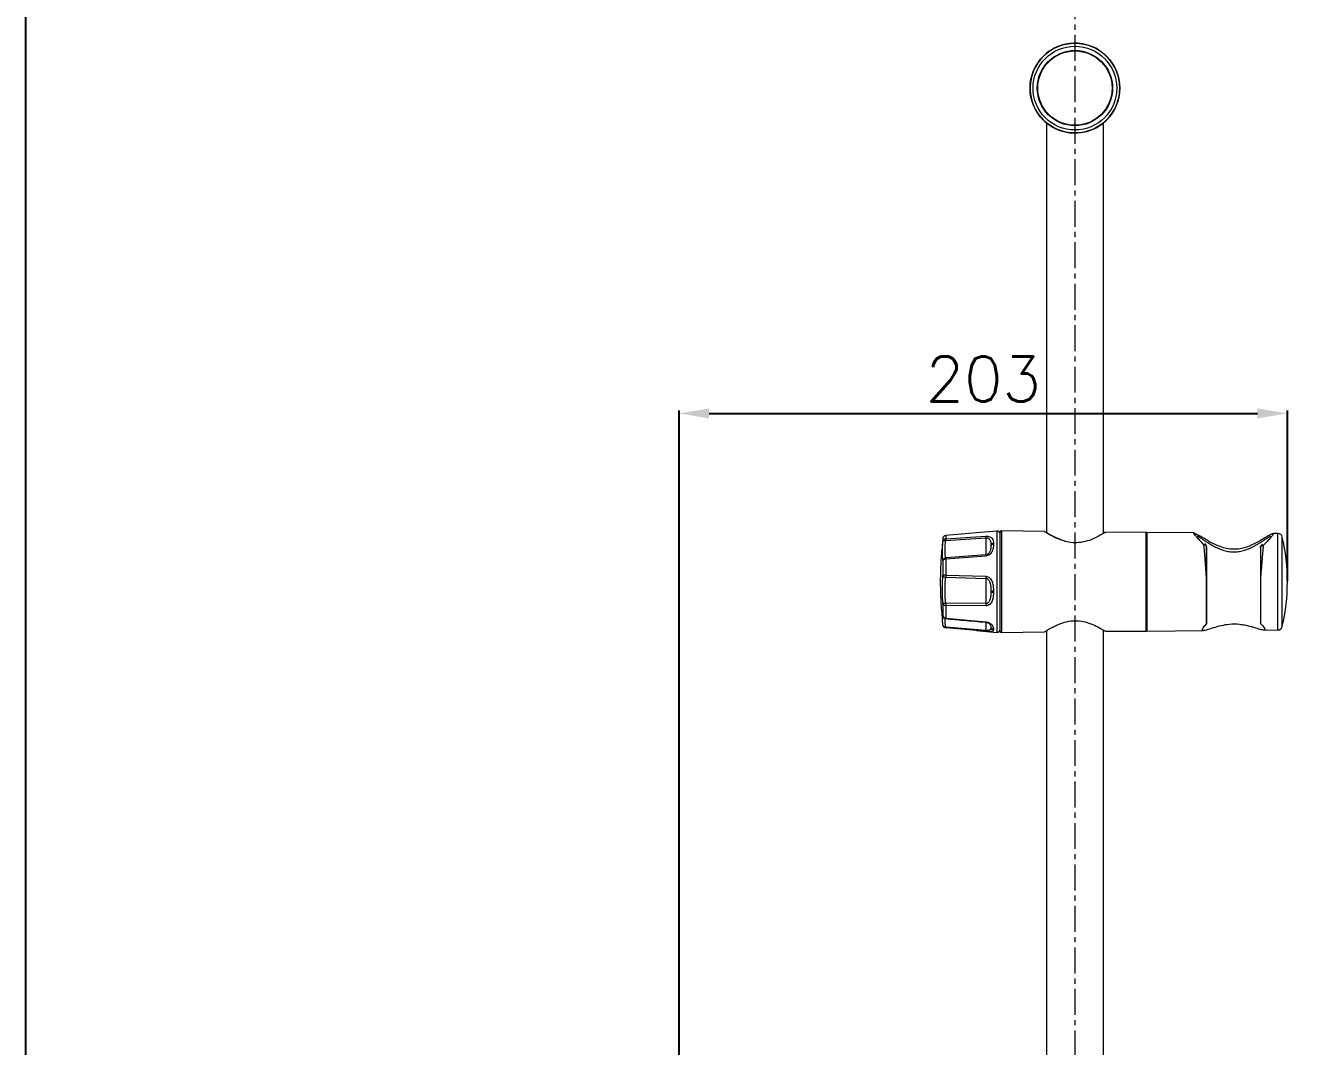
# Model space of a CAD drawing. Extents: x 379 to 1219, y -211 to 977.
# Drawn here: x 379 to 804.1, y 383.2 to 724.4 of the extents above; entities that cross this region are included whole.
import ezdxf

# ---------------------------------------------------------------- set-up
doc = ezdxf.new("R2010")
doc.units = 0
doc.header["$LTSCALE"] = 23.1
doc.header["$MEASUREMENT"] = 0
doc.linetypes.add('CENTER', pattern=[0.6, 0.375, -0.075, 0.075, -0.075])
doc.layers.get('0').update_dxf_attribs({"linetype": 'CONTINUOUS'})
doc.layers.get('Defpoints').update_dxf_attribs({"linetype": 'CONTINUOUS'})
doc.styles.get("Standard").update_dxf_attribs({"font": 'txt.shx', "bigfont": 'whgtxt.shx'})
doc.dimstyles.get("Standard").update_dxf_attribs({"dimtxt": 2.5, "dimasz": 0.18, "dimexe": 0.18, "dimexo": 0.0625, "dimgap": 0.09, "dimtad": 0, "dimtih": 1, "dimtoh": 1, "dimdec": 4, "dimzin": 0, "dimdsep": 46, "dimtxsty": 'Standard', "dimcen": 0.09, "dimadec": 0, "dimazin": 0, "dimtp": 0.001, "dimtm": 0.001, "dimtfac": 1, "dimtdec": 4, "dimtofl": 0, "dimtmove": 0, "dimatfit": 0, "dimfxl": 0, "dimtolj": 1, "dimtzin": 0, "dimarcsym": 0})

# ---------------------------------------------------------------- blocks, each defined once
blk = doc.blocks.new('*D92')
at = {"color": 2, "lineweight": -2, "transparency": 16777216}
for p, q in [((597.42, 113.93), (597.42, 595.77)), ((800.69, 538.81), (800.69, 595.77)), ((607.42, 594.77), (790.69, 594.77))]:
    blk.add_line(p, q, dxfattribs=at)
at = {"color": 2, "transparency": 16777216}
for points in [[(607.42, 596.43), (607.42, 593.1), (597.42, 594.77)], [(790.69, 596.43), (790.69, 593.1), (800.69, 594.77)]]:
    blk.add_solid(points, dxfattribs=at)
at = {"layer": 'Defpoints', "color": 0, "transparency": 16777216}
for p in [(800.69, 594.77), (800.69, 538.51), (597.42, 113.63)]:
    blk.add_point(p, dxfattribs=at)
at = {"color": 2, "transparency": 16777216, "insert": (699.06, 606.27), "char_height": 15, "attachment_point": 5}
blk.add_mtext('\\A1;203', dxfattribs=at)

msp = doc.modelspace()

# ---------------------------------------------------------------- linework, layer by layer
at = {"color": 1, "linetype": 'CENTER', "lineweight": 0}
msp.add_line((729.69, 845.98), (729.69, -30.16), dxfattribs=at)
at = {"color": 7, "linetype": 'Continuous', "lineweight": 15}
for p, q in [((737.63, 716.17), (737.61, 716.19)), ((737.62, 716.18), (737.61, 716.19)), ((739.54, 714.76), (739.52, 714.78)), ((739.54, 714.76), (739.53, 714.77)), ((720.14, 691.88), (720.14, 554.94)), ((736.63, 690.17), (736.97, 690.33)), ((739.24, 554.68), (739.24, 691.88)), ((685.59, 553.05), (685.59, 552.01)), ((696.77, 554.82), (686.5, 553.92)), ((686.5, 553.92), (686.5, 552.82)), ((686.5, 552.82), (699.87, 553.71)), ((686.5, 552.31), (699.87, 553.18)), ((703.61, 555.42), (696.78, 554.82)), ((699.87, 553.18), (699.87, 547.5)), ((704.69, 522.02), (704.69, 555.01)), ((719.68, 555.26), (705.2, 555.51)), ((705.2, 555.51), (705.2, 521.52)), ((723.69, 553.05), (723.53, 553.12)), ((723.7, 553.05), (723.69, 553.05)), ((753.5, 555.02), (739.73, 555.06)), ((753.5, 538.51), (753.5, 555.02)), ((769.38, 554.88), (753.69, 555.01)), ((753.69, 555.01), (753.69, 522.04)), ((797.53, 554.63), (796.01, 554.64)), ((701.6, 550.77), (701.6, 550.48)), ((702.46, 551.3), (702.46, 550.99)), ((773.44, 550.86), (773.05, 551.24)), ((773.68, 550.31), (773.68, 550.37)), ((773.69, 550.23), (773.69, 524.62)), ((791.71, 550.16), (791.71, 550.1)), ((791.71, 550.09), (791.71, 550.01)), ((792.34, 551.03), (791.94, 550.63)), ((685.59, 545.61), (685.59, 540.59)), ((699.87, 547.5), (686.5, 546.5)), ((699.87, 547.05), (686.5, 546.04)), ((686.5, 546.04), (686.5, 540.71)), ((686.5, 540.71), (699.87, 540.36)), ((686.5, 540), (699.87, 539.65)), ((699.87, 539.65), (699.87, 531.22)), ((753.5, 522.01), (753.5, 538.51)), ((791.69, 539.35), (791.69, 524.82)), ((701.6, 535.58), (701.6, 535.15)), ((702.46, 535.46), (702.46, 535)), ((685.59, 531.08), (685.59, 527.09)), ((699.87, 531.22), (686.5, 531.35)), ((686.5, 530.63), (686.5, 526.4)), ((699.87, 530.48), (686.5, 530.63)), ((685.59, 527.09), (685.61, 526.99)), ((685.61, 523.91), (685.59, 523.98)), ((686.41, 526.18), (686.43, 526.19)), ((686.5, 526.4), (686.49, 526.24)), ((686.49, 523.16), (686.5, 523.11)), ((686.5, 526.4), (699.87, 525.17)), ((699.87, 522.23), (686.5, 523.37)), ((696.77, 522.21), (686.5, 523.11)), ((701.24, 524.33), (701.3, 524.26)), ((701.6, 523.32), (701.6, 523.18)), ((696.78, 522.21), (703.61, 521.61)), ((702.46, 522.68), (702.46, 522.6)), ((702.46, 522.6), (702.46, 522.52)), ((705.2, 521.52), (719.55, 521.76)), ((720.14, 522.14), (720.14, 137.85)), ((739.24, 137.79), (739.24, 522.35)), ((739.84, 521.97), (753.5, 522.01)), ((753.69, 522.01), (772.67, 522.18)), ((753.69, 522.04), (753.69, 522.01)), ((792.66, 522.35), (797.53, 522.4))]:
    msp.add_line(p, q, dxfattribs=at)
at = {"color": 8, "linetype": 'Continuous', "lineweight": 15}
for p, q in [((703.61, 555.42), (703.61, 522.5)), ((797.53, 539.34), (797.53, 554.63)), ((798.98, 539.28), (798.98, 553.47)), ((773.69, 539.35), (773.69, 542.52)), ((797.53, 522.4), (797.53, 539.34)), ((798.98, 523.56), (798.98, 539.28)), ((686.49, 526.24), (686.49, 526.2)), ((699.87, 524.99), (699.87, 522.23)), ((699.87, 521.94), (696.77, 522.21)), ((703.61, 522.5), (703.61, 521.61))]:
    msp.add_line(p, q, dxfattribs=at)
msp.add_lwpolyline([(378.97, -210.78), (1218.97, -210.78), (1218.97, 977.22), (378.97, 977.22)], close=True)
at = {"color": 7, "linetype": 'Continuous', "lineweight": 15, "flags": 128}
for points in [[(773.69, 524.62), (773.69, 525.89), (773.69, 527.38), (773.69, 529.07), (773.69, 530.93), (773.69, 532.93), (773.69, 535.02), (773.69, 537.18), (773.69, 539.35)], [(699.86, 524.98), (699.86, 524.98), (699.87, 524.98), (699.87, 524.99)]]:
    msp.add_lwpolyline(points, dxfattribs=at)
at = {"color": 7, "linetype": 'Continuous', "lineweight": 15}
for radius in [15, 14.99, 13.99, 12.58, 12.42]:
    msp.add_circle((729.69, 703.45), radius, dxfattribs=at)
for centre, radius, start, end in [((729.69, 703.45), 15, 58.139, 258.5551), ((729.69, 703.45), 15, 58.139, 48.9713), ((729.69, 703.45), 15, 258.5551, 48.9713), ((737.51, 716.02), 0.2, 55.1822, 58.139), ((739.41, 714.61), 0.2, 48.9713, 51.9281), ((686.58, 552.92), 1, 94.9977, 172.9285), ((686.55, 551.85), 0.97, 93.0507, 170.6407), ((704.9, 553.44), 5.04, 176.9844, 183.0156), ((703.69, 554.42), 1, 0, 95), ((705.19, 555.01), 0.5, 89.42, 180), ((753.49, 554.82), 0.2, 0, 89.42), ((797.52, 553.13), 1.5, 13.094, 89.5), ((734.67, 538.51), 66.02, 0, 13.094), ((702.48, 550.3), 0.997, 91.0017, 152.1535), ((702.45, 550.01), 0.979, 89.4595, 150.8435), ((686.39, 545.09), 0.949, 83.3885, 147.0396), ((703.37, 547.28), 3.51, 176.3411, 183.6589), ((686.33, 538.56), 2.16, 85.6019, 110.0578), ((709.32, 540.01), 9.46, 177.8284, 182.1716), ((734.67, 538.51), 66.02, 346.906, 0), ((702.33, 537.84), 2.38, 252.0569, 273.1565), ((702.39, 537.09), 2.1, 247.7059, 271.8704), ((686.39, 531.56), 0.937, 211.1367, 276.3217), ((709.91, 530.85), 10.05, 177.8955, 182.1045), ((686.49, 527.33), 0.925, 194.9669, 270.7071), ((686.58, 524.1), 1, 187.0704, 265.0024), ((702.52, 523.66), 0.984, 200.165, 266.5053), ((702.53, 523.52), 0.996, 199.7204, 265.7332), ((797.52, 523.9), 1.5, 270.5, 346.906), ((701.15, 522.08), 1.29, 173.5364, 186.4636), ((703.69, 522.6), 1, 265, 0), ((705.19, 522.02), 0.5, 180, 270.58), ((753.49, 522.21), 0.2, 270.58, 0)]:
    msp.add_arc(centre, radius, start, end, dxfattribs=at)
at = {"color": 8, "linetype": 'Continuous', "lineweight": 15}
msp.add_arc((701.63, 525.02), 1.77, 175.1651, 181.2463, dxfattribs=at)
at = {"color": 7, "linetype": 'Continuous', "lineweight": 15}
for points, knots in [([(739.52, 714.78), (739.51, 714.78), (739.48, 714.81), (739.36, 714.91), (739.12, 715.11), (738.82, 715.35), (738.48, 715.59), (738.16, 715.82), (737.88, 716.01), (737.71, 716.12), (737.65, 716.16), (737.63, 716.17)], [0, 0, 0, 0, 0.028247, 0.156544, 0.285719, 0.415589, 0.545284, 0.674848, 0.804074, 0.933013, 1, 1, 1, 1]), ([(719.51, 692.44), (719.5, 692.45), (719.39, 692.54), (719.62, 692.3), (720.13, 691.91), (720.27, 691.81)], [0, 0, 0, 0, 0.071634, 0.743236, 1, 1, 1, 1]), ([(732, 688.69), (732.32, 688.72), (733.62, 688.86), (734.68, 689.29), (735.48, 689.61)], [0, 0, 0, 0, 0.254375, 1, 1, 1, 1]), ([(739.9, 692.46), (739.9, 692.46), (739.91, 692.46), (739.9, 692.46), (739.9, 692.46)], [0, 0, 0, 0, 0.068541, 1, 1, 1, 1]), ([(685.58, 552.9), (685.38, 551.03), (684.94, 547.13), (684.67, 541.18), (684.7, 535.07), (684.94, 529.98), (685.29, 526.95), (685.41, 525.93)], [0, 0, 0, 0, 0.2089982, 0.4349317, 0.6609275, 0.8869861, 1, 1, 1, 1]), ([(686.5, 552.82), (686.49, 552.77), (686.49, 552.7), (686.49, 552.52), (686.49, 552.39), (686.5, 552.31)], [0, 0, 0, 0, 0.395142, 0.671551, 1, 1, 1, 1]), ([(699.87, 553.71), (700.12, 553.71), (700.63, 553.72), (701.26, 553.58), (701.73, 553.34), (702.16, 552.93), (702.41, 552.26), (702.44, 551.62), (702.46, 551.3)], [0, 0, 0, 0, 0.1248805, 0.250035, 0.3685528, 0.500578, 0.7502297, 1, 1, 1, 1]), ([(699.87, 553.18), (699.97, 553.18), (700.17, 553.19), (700.45, 553.14), (700.7, 553.06), (700.96, 552.91), (701.21, 552.67), (701.56, 551.98), (701.58, 551.3), (701.6, 550.77)], [0, 0, 0, 0, 0.062631, 0.125826, 0.186972, 0.251049, 0.369373, 0.501014, 1, 1, 1, 1]), ([(704.69, 523.45), (704.69, 523.81), (704.69, 524.55), (704.69, 526.34), (704.69, 528.64), (704.69, 531.42), (704.69, 534.49), (704.69, 537.66), (704.69, 540.75), (704.69, 543.64), (704.69, 546.37), (704.69, 548.91), (704.69, 551.13), (704.69, 552.89), (704.69, 553.99), (704.69, 554.47), (704.69, 554.38), (704.69, 554.36)], [0, 0, 0, 0, 0.065018, 0.13393, 0.205707, 0.279008, 0.352308, 0.424085, 0.492998, 0.558016, 0.623033, 0.691945, 0.763723, 0.837023, 0.910324, 0.982101, 1, 1, 1, 1]), ([(719.68, 555.18), (719.6, 555.22), (719.52, 555.28), (719.66, 555.18), (719.69, 555.17)], [0, 0, 0, 0, 0.838055, 1, 1, 1, 1]), ([(723.53, 553.12), (723.29, 553.23), (722.58, 553.55), (721.62, 554.07), (720.69, 554.6), (720.06, 554.99), (719.78, 555.16), (719.71, 555.21), (719.71, 555.21), (719.71, 555.21)], [0, 0, 0, 0, 0.103062, 0.308326, 0.511056, 0.706017, 0.89377, 0.984131, 1, 1, 1, 1]), ([(726.41, 552.06), (726.14, 552.14), (725.35, 552.37), (724.42, 552.71), (723.85, 552.98), (723.7, 553.05)], [0, 0, 0, 0, 0.272306, 0.805072, 1, 1, 1, 1]), ([(739.73, 554.98), (739.76, 555), (739.87, 555.07), (739.12, 554.6), (737.59, 553.71), (735.31, 552.6), (733.15, 551.91), (731.06, 551.54), (728.95, 551.48), (727.08, 551.74), (726.31, 552.02), (726.31, 552.02)], [0, 0, 0, 0, 0.052027, 0.201593, 0.357238, 0.533837, 0.681719, 0.726103, 0.862265, 0.998447, 1, 1, 1, 1]), ([(795.71, 554.49), (795.64, 554.48), (795.26, 554.46), (794.45, 553.94), (793.29, 553.24), (791.64, 552.24), (789.84, 551.27), (787.91, 550.39), (785.86, 549.71), (783.68, 549.33), (781.44, 549.39), (779.27, 549.86), (777.22, 550.62), (775.31, 551.54), (773.53, 552.56), (772.04, 553.46), (770.96, 554.06), (770.55, 554.22), (770.41, 554.28)], [0, 0, 0, 0, 0.015541, 0.075287, 0.155877, 0.23282, 0.30559, 0.37413, 0.440335, 0.50551, 0.570368, 0.636239, 0.703851, 0.773032, 0.843914, 0.927573, 0.976789, 1, 1, 1, 1]), ([(795.72, 554.51), (795.82, 554.57), (795.97, 554.65), (796, 554.63), (796, 554.62)], [0, 0, 0, 0, 0.678658, 1, 1, 1, 1]), ([(685.59, 545.61), (685.53, 545.9), (685.41, 546.49), (685.36, 547.97), (685.41, 549.8), (685.53, 551.27), (685.59, 552.01)], [0, 0, 0, 0, 0.249694, 0.499828, 0.74912, 1, 1, 1, 1]), ([(685.59, 552.01), (685.61, 552.06), (685.66, 552.15), (685.87, 552.25), (686.15, 552.31), (686.38, 552.31), (686.5, 552.31)], [0, 0, 0, 0, 0.256822, 0.499998, 0.746013, 1, 1, 1, 1]), ([(686.5, 546.5), (686.44, 546.77), (686.31, 547.3), (686.27, 548.64), (686.31, 550.3), (686.44, 551.64), (686.5, 552.31)], [0, 0, 0, 0, 0.251985, 0.499827, 0.747835, 1, 1, 1, 1]), ([(702.46, 550.99), (702.44, 550.63), (702.41, 549.93), (702.16, 548.92), (701.74, 548.14), (701.26, 547.61), (700.64, 547.19), (700.13, 547.1), (699.87, 547.05)], [0, 0, 0, 0, 0.249501, 0.49895, 0.630754, 0.749047, 0.874247, 1, 1, 1, 1]), ([(701.6, 550.48), (701.58, 549.94), (701.56, 549.25), (701.21, 548.4), (700.96, 548.05), (700.7, 547.81), (700.46, 547.66), (700.17, 547.54), (699.97, 547.51), (699.87, 547.5)], [0, 0, 0, 0, 0.498695, 0.63006, 0.748166, 0.812633, 0.874136, 0.937349, 1, 1, 1, 1]), ([(773.69, 539.35), (773.62, 540.45), (773.47, 542.63), (773.25, 545.72), (773.02, 548.55), (772.87, 550.09), (772.8, 550.85)], [0, 0, 0, 0, 0.249956, 0.499941, 0.749956, 1, 1, 1, 1]), ([(773.69, 550.17), (773.68, 550.26), (773.66, 550.4), (773.55, 550.56), (773.44, 550.67), (773.29, 550.76), (773.08, 550.84), (772.91, 550.85), (772.8, 550.85)], [0, 0, 0, 0, 0.239509, 0.368398, 0.500007, 0.631609, 0.760498, 1, 1, 1, 1]), ([(773.69, 550.23), (773.68, 550.33), (773.66, 550.55), (773.55, 550.77), (773.45, 550.84), (773.45, 550.84)], [0, 0, 0, 0, 0.463953, 0.981496, 1, 1, 1, 1]), ([(773.69, 550.23), (773.69, 550.32), (773.67, 550.46), (773.6, 550.62), (773.54, 550.7), (773.51, 550.73)], [0, 0, 0, 0, 0.4794143, 0.7365656, 1, 1, 1, 1]), ([(773.69, 550.17), (773.69, 550.19), (773.69, 550.22), (773.69, 550.24), (773.69, 550.23), (773.69, 550.23)], [0, 0, 0, 0, 0.596683, 0.816991, 1, 1, 1, 1]), ([(773.69, 542.52), (773.69, 542.52), (773.69, 543.57), (773.69, 545.49), (773.69, 548.13), (773.69, 549.49), (773.69, 550.17)], [0, 0, 0, 0, 0.001766, 0.339122, 0.671931, 1, 1, 1, 1]), ([(791.69, 550.01), (791.7, 550.12), (791.72, 550.34), (791.86, 550.53), (791.94, 550.62)], [0, 0, 0, 0, 0.476778, 1, 1, 1, 1]), ([(792.6, 550.62), (792.53, 549.86), (792.38, 548.35), (792.15, 545.57), (791.92, 542.55), (791.77, 540.41), (791.69, 539.35)], [0, 0, 0, 0, 0.249954, 0.499939, 0.749954, 1, 1, 1, 1]), ([(792.6, 550.62), (792.49, 550.62), (792.31, 550.61), (792.1, 550.53), (791.96, 550.45), (791.84, 550.34), (791.73, 550.17), (791.71, 550.03), (791.69, 549.94)], [0, 0, 0, 0, 0.239259, 0.368232, 0.500001, 0.631764, 0.76074, 1, 1, 1, 1]), ([(791.74, 550.28), (791.74, 550.28), (791.7, 550.2), (791.7, 550.11), (791.69, 550.01)], [0, 0, 0, 0, 0.038806, 1, 1, 1, 1]), ([(791.69, 550.01), (791.69, 550.01), (791.69, 550.02), (791.69, 550), (791.69, 549.97), (791.69, 549.94)], [0, 0, 0, 0, 0.182805, 0.402784, 1, 1, 1, 1]), ([(791.69, 549.94), (791.69, 549.28), (791.69, 547.94), (791.69, 545.36), (791.69, 542.48), (791.69, 540.4), (791.69, 539.35)], [0, 0, 0, 0, 0.244894, 0.493402, 0.745316, 1, 1, 1, 1]), ([(792.6, 550.62), (792.53, 550.66), (792.37, 550.75), (792.14, 550.76), (791.96, 550.68), (791.9, 550.56), (791.87, 550.51)], [0, 0, 0, 0, 0.247278, 0.495242, 0.772234, 1, 1, 1, 1]), ([(686.5, 546.5), (686.39, 546.48), (686.16, 546.43), (685.87, 546.22), (685.66, 545.94), (685.61, 545.72), (685.59, 545.61)], [0, 0, 0, 0, 0.2422503, 0.5000012, 0.7577434, 1, 1, 1, 1]), ([(686.5, 546.5), (686.49, 546.46), (686.49, 546.4), (686.49, 546.23), (686.49, 546.1), (686.5, 546.04)], [0, 0, 0, 0, 0.394676, 0.671194, 1, 1, 1, 1]), ([(685.59, 531.08), (685.53, 531.9), (685.41, 533.54), (685.36, 536.04), (685.41, 538.46), (685.53, 539.88), (685.59, 540.59)], [0, 0, 0, 0, 0.2496936, 0.4998288, 0.7491196, 1, 1, 1, 1]), ([(685.59, 540.59), (685.61, 540.52), (685.66, 540.38), (685.87, 540.2), (686.16, 540.06), (686.39, 540.02), (686.5, 540)], [0, 0, 0, 0, 0.242252, 0.5, 0.75775, 1, 1, 1, 1]), ([(686.5, 531.35), (686.44, 532.11), (686.31, 533.6), (686.27, 535.87), (686.31, 538.06), (686.44, 539.35), (686.5, 540)], [0, 0, 0, 0, 0.251985, 0.499827, 0.747836, 1, 1, 1, 1]), ([(686.5, 540.71), (686.49, 540.63), (686.49, 540.48), (686.49, 540.23), (686.49, 540.08), (686.5, 540)], [0, 0, 0, 0, 0.328813, 0.605328, 1, 1, 1, 1]), ([(699.87, 540.36), (700.12, 540.33), (700.63, 540.25), (701.26, 539.8), (701.73, 539.2), (702.16, 538.26), (702.41, 536.98), (702.44, 535.97), (702.46, 535.46)], [0, 0, 0, 0, 0.12488, 0.250036, 0.368552, 0.500578, 0.75023, 1, 1, 1, 1]), ([(699.87, 539.65), (699.97, 539.64), (700.17, 539.62), (700.45, 539.49), (700.7, 539.31), (700.96, 539.01), (701.21, 538.55), (701.56, 537.39), (701.58, 536.38), (701.6, 535.58)], [0, 0, 0, 0, 0.062631, 0.125827, 0.186971, 0.251049, 0.369372, 0.501014, 1, 1, 1, 1]), ([(701.6, 535.15), (701.58, 534.35), (701.56, 533.34), (701.21, 532.21), (700.96, 531.79), (700.7, 531.51), (700.46, 531.34), (700.17, 531.23), (699.97, 531.22), (699.87, 531.22)], [0, 0, 0, 0, 0.498694, 0.6300591, 0.7481659, 0.8126323, 0.8741354, 0.9373486, 1, 1, 1, 1]), ([(702.46, 535), (702.44, 534.5), (702.41, 533.51), (702.16, 532.31), (701.74, 531.46), (701.26, 530.94), (700.64, 530.55), (700.13, 530.5), (699.87, 530.48)], [0, 0, 0, 0, 0.249502, 0.49895, 0.630755, 0.749048, 0.874248, 1, 1, 1, 1]), ([(685.38, 526.52), (685.38, 526.75), (685.4, 527.2), (685.53, 527.13), (685.59, 527.09)], [0, 0, 0, 0, 0.498414, 1, 1, 1, 1]), ([(686.5, 531.35), (686.38, 531.34), (686.15, 531.31), (685.87, 531.24), (685.66, 531.16), (685.61, 531.1), (685.59, 531.08)], [0, 0, 0, 0, 0.253974, 0.500002, 0.743163, 1, 1, 1, 1]), ([(686.5, 531.35), (686.49, 531.27), (686.49, 531.12), (686.49, 530.87), (686.49, 530.72), (686.5, 530.63)], [0, 0, 0, 0, 0.328464, 0.604861, 1, 1, 1, 1]), ([(685.59, 523.98), (685.56, 524.25), (685.51, 524.74), (685.39, 525.79), (685.38, 526.22), (685.38, 526.52)], [0, 0, 0, 0, 0.271015, 0.49956, 1, 1, 1, 1]), ([(685.61, 526.99), (685.63, 526.89), (685.69, 526.69), (685.9, 526.43), (686.18, 526.25), (686.39, 526.21), (686.5, 526.2)], [0, 0, 0, 0, 0.24333, 0.5, 0.756674, 1, 1, 1, 1]), ([(686.5, 523.37), (686.39, 523.38), (686.18, 523.39), (685.9, 523.51), (685.69, 523.69), (685.63, 523.84), (685.61, 523.91)], [0, 0, 0, 0, 0.243327, 0.5, 0.756677, 1, 1, 1, 1]), ([(686.49, 526.2), (688.51, 526.02), (692.97, 525.62), (697.42, 525.21), (699.86, 524.99)], [0, 0, 0, 0, 0.452433, 1, 1, 1, 1]), ([(686.49, 526.2), (686.49, 526.2), (686.49, 526.18), (686.49, 526.19), (686.5, 526.2)], [0, 0, 0, 0, 0.0984753, 1, 1, 1, 1]), ([(686.5, 523.37), (686.5, 523.32), (686.49, 523.24), (686.49, 523.19), (686.49, 523.16)], [0, 0, 0, 0, 0.499998, 1, 1, 1, 1]), ([(699.86, 524.99), (699.96, 524.97), (700.14, 524.95), (700.49, 524.85), (700.86, 524.68), (701.15, 524.45), (701.26, 524.32), (701.31, 524.25)], [0, 0, 0, 0, 0.1200511, 0.2396244, 0.4812609, 0.7342798, 1, 1, 1, 1]), ([(699.87, 525.17), (700.12, 525.13), (700.63, 525.05), (701.26, 524.74), (701.73, 524.37), (702.16, 523.85), (702.41, 523.23), (702.44, 522.86), (702.46, 522.68)], [0, 0, 0, 0, 0.12488, 0.250035, 0.368552, 0.500577, 0.75023, 1, 1, 1, 1]), ([(701.6, 523.18), (701.58, 522.92), (701.56, 522.6), (701.21, 522.33), (700.96, 522.25), (700.7, 522.21), (700.46, 522.2), (700.17, 522.2), (699.97, 522.22), (699.87, 522.23)], [0, 0, 0, 0, 0.498695, 0.630059, 0.748167, 0.812633, 0.874135, 0.937348, 1, 1, 1, 1]), ([(719.55, 521.77), (719.63, 521.82), (719.79, 521.93), (721.08, 522.73), (722.76, 523.65), (724.58, 524.45), (726.49, 525.11), (728.99, 525.59), (731.85, 525.44), (734.54, 524.72), (736.53, 523.85), (737.96, 523.1), (738.87, 522.57), (739.51, 522.18), (739.82, 521.99), (739.83, 521.98), (739.84, 521.98)], [0, 0, 0, 0, 0.088367, 0.178157, 0.277948, 0.33399, 0.391725, 0.477861, 0.564191, 0.645877, 0.741299, 0.797462, 0.855298, 0.910117, 0.967065, 1, 1, 1, 1]), ([(791.83, 524.5), (792.28, 524.01), (792.94, 523.29), (793.21, 522.69), (793.13, 522.34), (792.42, 522.33), (790.72, 522.83), (788.63, 523.49), (786.52, 523.98), (784.25, 524.33), (781.43, 524.35), (778.38, 523.82), (775.68, 523.03), (773.86, 522.41), (772.83, 522.17), (772.22, 522.17), (772.16, 522.61), (772.77, 523.48), (773.38, 524.12), (773.56, 524.31)], [0, 0, 0, 0, 0.077262, 0.115573, 0.155261, 0.224957, 0.29442, 0.371632, 0.412911, 0.45565, 0.530624, 0.595884, 0.666971, 0.749182, 0.789436, 0.831208, 0.902579, 0.970692, 1, 1, 1, 1]), ([(773.69, 524.62), (773.68, 524.55), (773.67, 524.44), (773.59, 524.34), (773.56, 524.31)], [0, 0, 0, 0, 0.669277, 1, 1, 1, 1]), ([(791.83, 524.5), (791.78, 524.57), (791.7, 524.67), (791.7, 524.78), (791.69, 524.82)], [0, 0, 0, 0, 0.666946, 1, 1, 1, 1]), ([(702.46, 522.52), (702.44, 522.38), (702.41, 522.09), (702.16, 521.9), (701.74, 521.83), (701.26, 521.83), (700.64, 521.87), (700.13, 521.92), (699.87, 521.94)], [0, 0, 0, 0, 0.2495014, 0.4989503, 0.6307543, 0.7490476, 0.8742476, 1, 1, 1, 1])]:
    msp.add_open_spline(points, degree=3, knots=knots, dxfattribs=at)
at = {"color": 8, "linetype": 'Continuous', "lineweight": 15}
for points, knots in [([(726.31, 552.02), (725.4, 552.32), (724.37, 552.66), (722.6, 553.47), (721.33, 554.16), (720.26, 554.81), (719.65, 555.19), (719.67, 555.18), (719.68, 555.18)], [0, 0, 0, 0, 0.238716, 0.272382, 0.551732, 0.697684, 0.849201, 1, 1, 1, 1]), ([(772.8, 550.85), (772.33, 551.34), (771.42, 552.29), (770.39, 553.41), (769.68, 554.23), (769.33, 554.72), (769.28, 554.91), (769.52, 554.84), (769.9, 554.62), (770.28, 554.37), (770.41, 554.28)], [0, 0, 0, 0, 0.161564, 0.312133, 0.453617, 0.588318, 0.707294, 0.825285, 0.937563, 1, 1, 1, 1]), ([(770.54, 553.88), (770.67, 553.8), (770.94, 553.66), (771.61, 553.22), (772.44, 552.66), (773.47, 551.98), (774.75, 551.17), (776.24, 550.33), (777.84, 549.56), (779.5, 548.96), (781.24, 548.56), (783, 548.44), (784.75, 548.62), (786.45, 549.05), (788.07, 549.67), (789.43, 550.34), (790.56, 550.97), (791.49, 551.53), (792.43, 552.12), (793.31, 552.7), (794.09, 553.21), (794.65, 553.56), (795.02, 553.74), (795.06, 553.69), (795.08, 553.66)], [0, 0, 0, 0, 0.042998, 0.088705, 0.13222, 0.175943, 0.228559, 0.283569, 0.332925, 0.382498, 0.430054, 0.476344, 0.522846, 0.570074, 0.619011, 0.668225, 0.703916, 0.73977, 0.775016, 0.822355, 0.866267, 0.911691, 0.95498, 1, 1, 1, 1]), ([(796, 554.62), (796.04, 554.62), (796.13, 554.62), (795.99, 554.38), (795.72, 554.02), (795.38, 553.61), (794.82, 552.97), (793.94, 552.01), (793.06, 551.09), (792.6, 550.62)], [0, 0, 0, 0, 0.106633, 0.2660091, 0.3701804, 0.4772615, 0.5878609, 0.7872087, 1, 1, 1, 1]), ([(772.8, 550.85), (772.87, 550.89), (773.03, 550.97), (773.25, 550.98), (773.39, 550.93), (773.43, 550.87), (773.43, 550.86)], [0, 0, 0, 0, 0.30919, 0.632983, 0.97298, 1, 1, 1, 1]), ([(686.5, 523.37), (686.44, 523.85), (686.31, 524.82), (686.27, 525.73), (686.3, 526.21), (686.39, 526.19), (686.41, 526.18)], [0, 0, 0, 0, 0.29009, 0.575411, 0.860923, 1, 1, 1, 1]), ([(701.05, 524.52), (701.09, 524.48), (701.18, 524.42), (701.22, 524.36), (701.24, 524.33)], [0, 0, 0, 0, 0.570934, 1, 1, 1, 1]), ([(701.3, 524.26), (701.32, 524.22), (701.6, 523.88), (701.6, 523.58), (701.6, 523.32)], [0, 0, 0, 0, 0.0909928, 1, 1, 1, 1])]:
    msp.add_open_spline(points, degree=3, knots=knots, dxfattribs=at)

# ---------------------------------------------------------------- dimensions: what is measured, and where the dimension line sits
dim = msp.add_linear_dim(base=(800.69, 594.77), p1=(597.42, 113.63), p2=(800.69, 538.51), dimstyle='Standard', override={"dimtxt": 15, "dimasz": 10, "dimexe": 1, "dimexo": 0.3, "dimgap": 4, "dimtad": 1, "dimtih": 0, "dimtoh": 0, "dimdec": 0, "dimcen": 0, "dimclrd": 2, "dimclre": 2, "dimclrt": 2, "dimtp": 0.1, "dimtm": 0, "dimtfac": 0.5, "dimtdec": 2, "dimatfit": 3})
dim.commit()
dim.dimension.update_dxf_attribs({"geometry": '*D92', "text_midpoint": (699.06, 606.27)})

doc.saveas('drawing.dxf')
